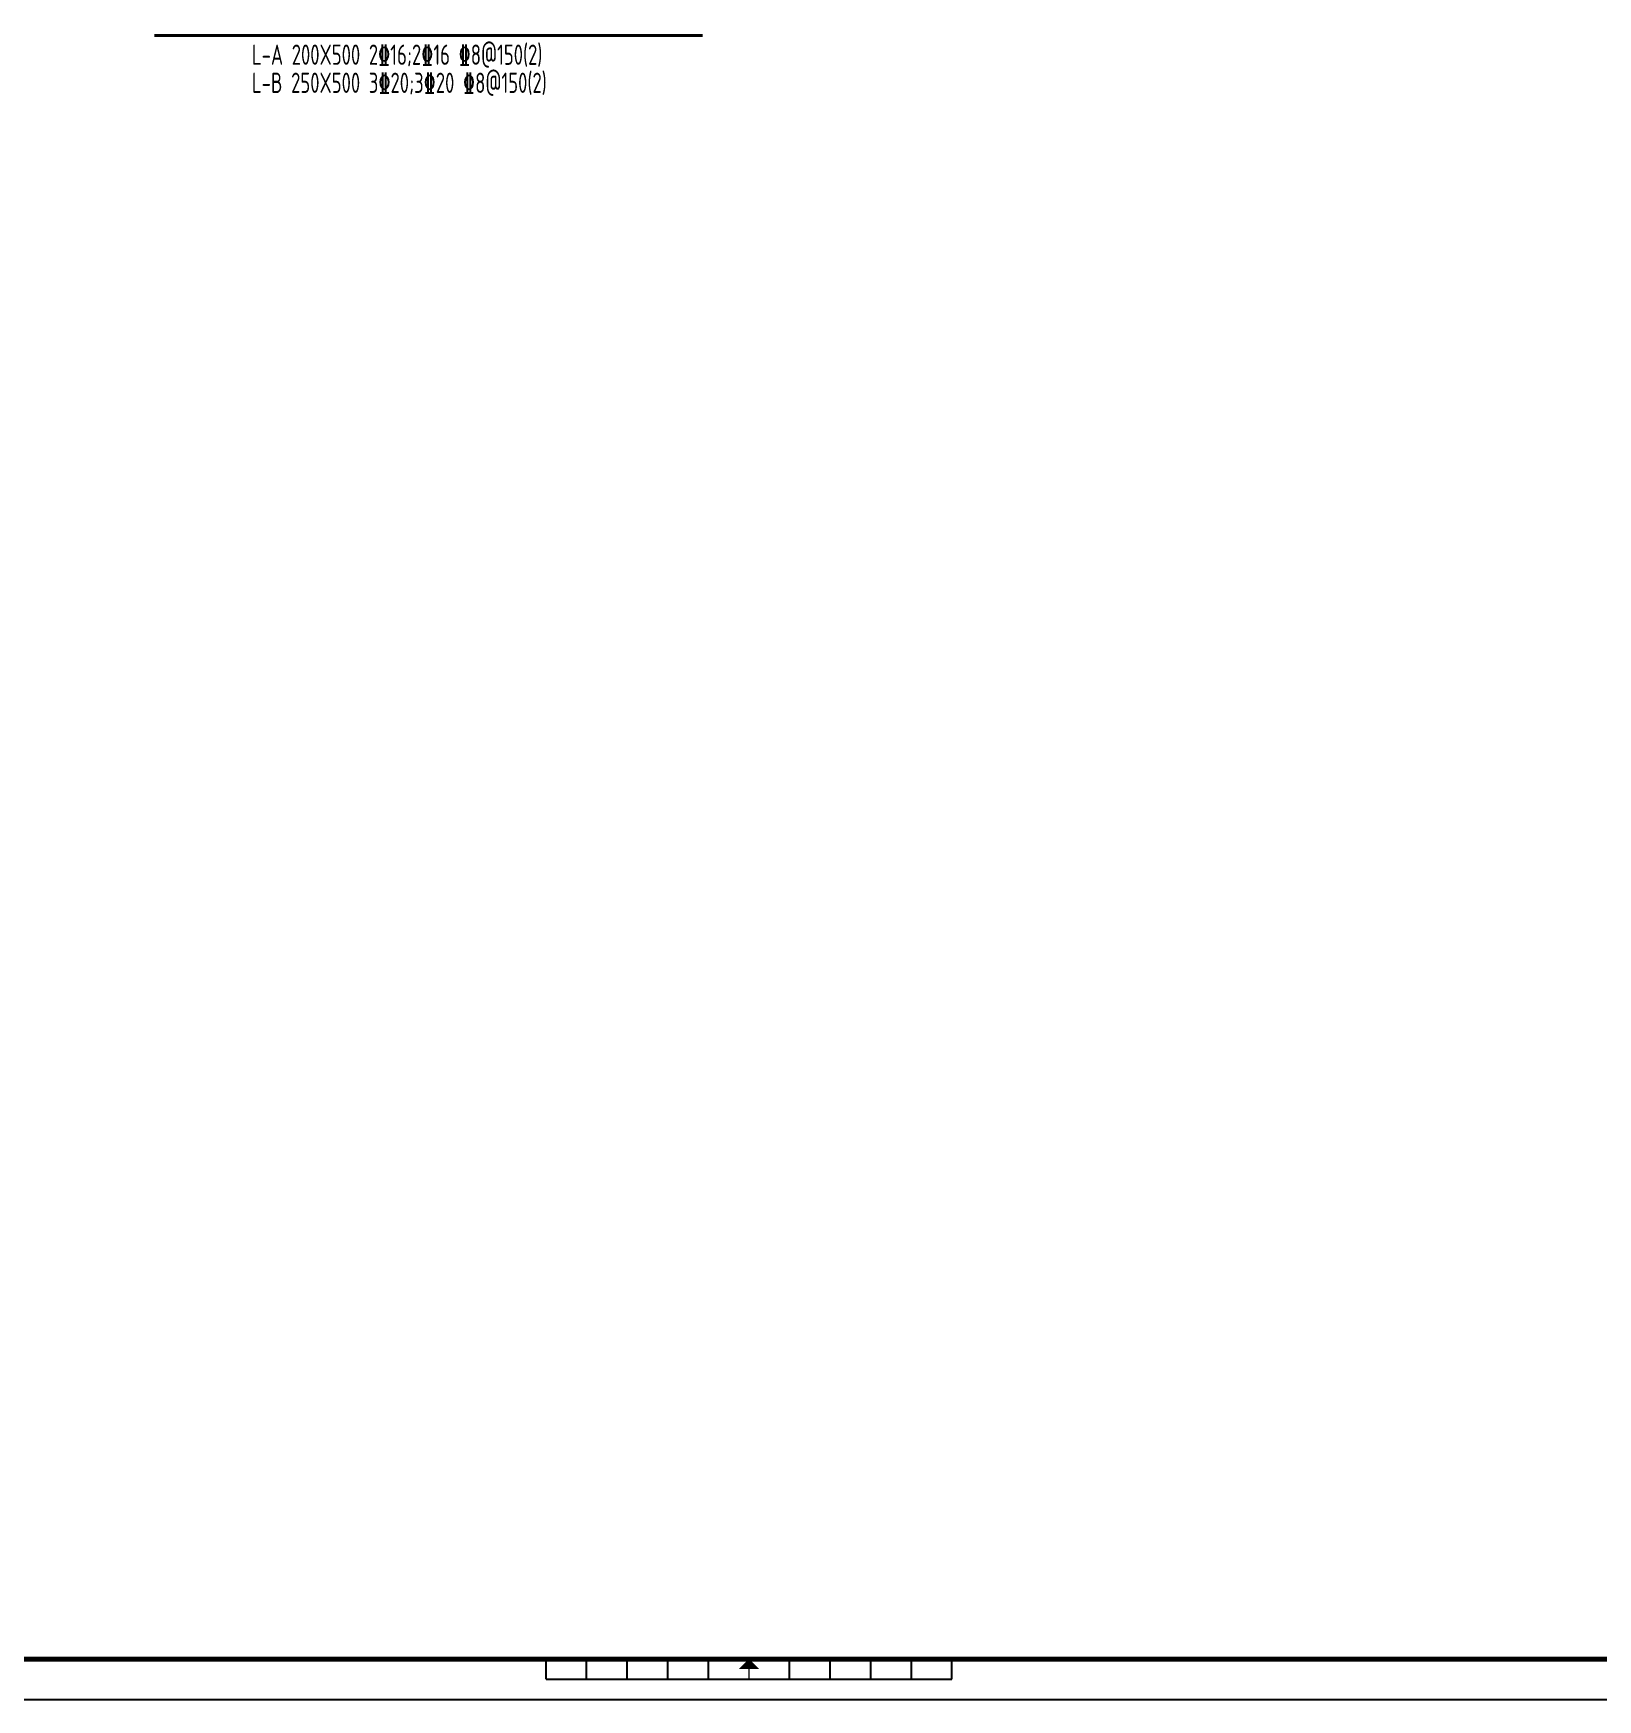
# Model space of a CAD drawing. Header units: millimetres. Extents: x 2998490 to 15040601, y 444546 to 7822218.
# Drawn here: x 14643967 to 14682508, y 7401664 to 7442715 of the extents above; entities that cross this region are included whole.
import ezdxf

# ---------------------------------------------------------------- set-up
doc = ezdxf.new("R2010")
doc.units = ezdxf.units.MM
doc.header["$LTSCALE"] = 2000
for name, color, linetype in [('3-ban', 84, 'Continuous'), ('3-liang-R截面-X', 50, 'Continuous'), ('图框', 7, 'Continuous')]:
    doc.layers.add(name, color=color, linetype=linetype)
doc.styles.add('TSSD_Rein', font='Tssdeng.shx', dxfattribs={"width": 0.7, "bigfont": 'hztxt.shx'})

# ---------------------------------------------------------------- blocks, each defined once
blk = doc.blocks.new('TJAD_TK_A0')
at = {"layer": '图框'}
for p, q in [((1517.5, -436.65), (1517.5, -431.65)), ((1527.5, -436.65), (1527.5, -431.65)), ((1537.5, -436.65), (1537.5, -431.65)), ((1547.5, -436.65), (1547.5, -431.65)), ((1557.5, -436.65), (1557.5, -431.65)), ((1577.5, -436.65), (1577.5, -431.65)), ((1587.5, -436.65), (1587.5, -431.65)), ((1597.5, -436.65), (1597.5, -431.65)), ((1607.5, -436.65), (1607.5, -431.65)), ((1617.5, -436.65), (1617.5, -431.65)), ((1517.5, -436.65), (1617.5, -436.65)), ((973, -441.7), (2162, -441.7))]:
    blk.add_line(p, q, dxfattribs=at)
at = {"layer": '图框', "const_width": 1.2}
blk.add_lwpolyline([(2152, -431.7), (2152, 389.3), (998, 389.3), (998, -431.7)], close=True, dxfattribs=at)
at = {"layer": '图框', "const_width": 0.3}
blk.add_lwpolyline([(1567.5, -434.15), (1567.5, -436.65)], dxfattribs=at)
at = {"layer": '图框'}
blk.add_solid([(1570, -434.15), (1565, -434.15), (1567.5, -431.65)], dxfattribs=at)

msp = doc.modelspace()

# ---------------------------------------------------------------- linework, layer by layer
at = {"layer": '3-ban', "const_width": 70}
msp.add_lwpolyline([(14646949.4, 7442661.2), (14660456.1, 7442661.2)], dxfattribs=at)
at = {"layer": '3-liang-R截面-X', "const_width": 70}
msp.add_lwpolyline([(14648131.4, 7442661.2), (14658339.6, 7442661.2)], dxfattribs=at)

# ---------------------------------------------------------------- block references
at = {"layer": '图框', "xscale": 100, "yscale": 100, "zscale": 100}
msp.add_blockref('TJAD_TK_A0', (14504849.7, 7445833.9), dxfattribs=at)

# ---------------------------------------------------------------- texts
at = {"layer": '3-liang-R截面-X', "style": 'TSSD_Rein', "width": 0.7}
for s, p in [('L-A 200X500 2%%13216;2%%13216 %%1328@150(2)', (14649353, 7441939)), ('L-B 250X500 3%%13220;3%%13220 %%1328@150(2)', (14649353, 7441246.8))]:
    msp.add_text(s, height=500, rotation=359.99419, dxfattribs=at).set_placement(p)

doc.saveas('drawing.dxf')
